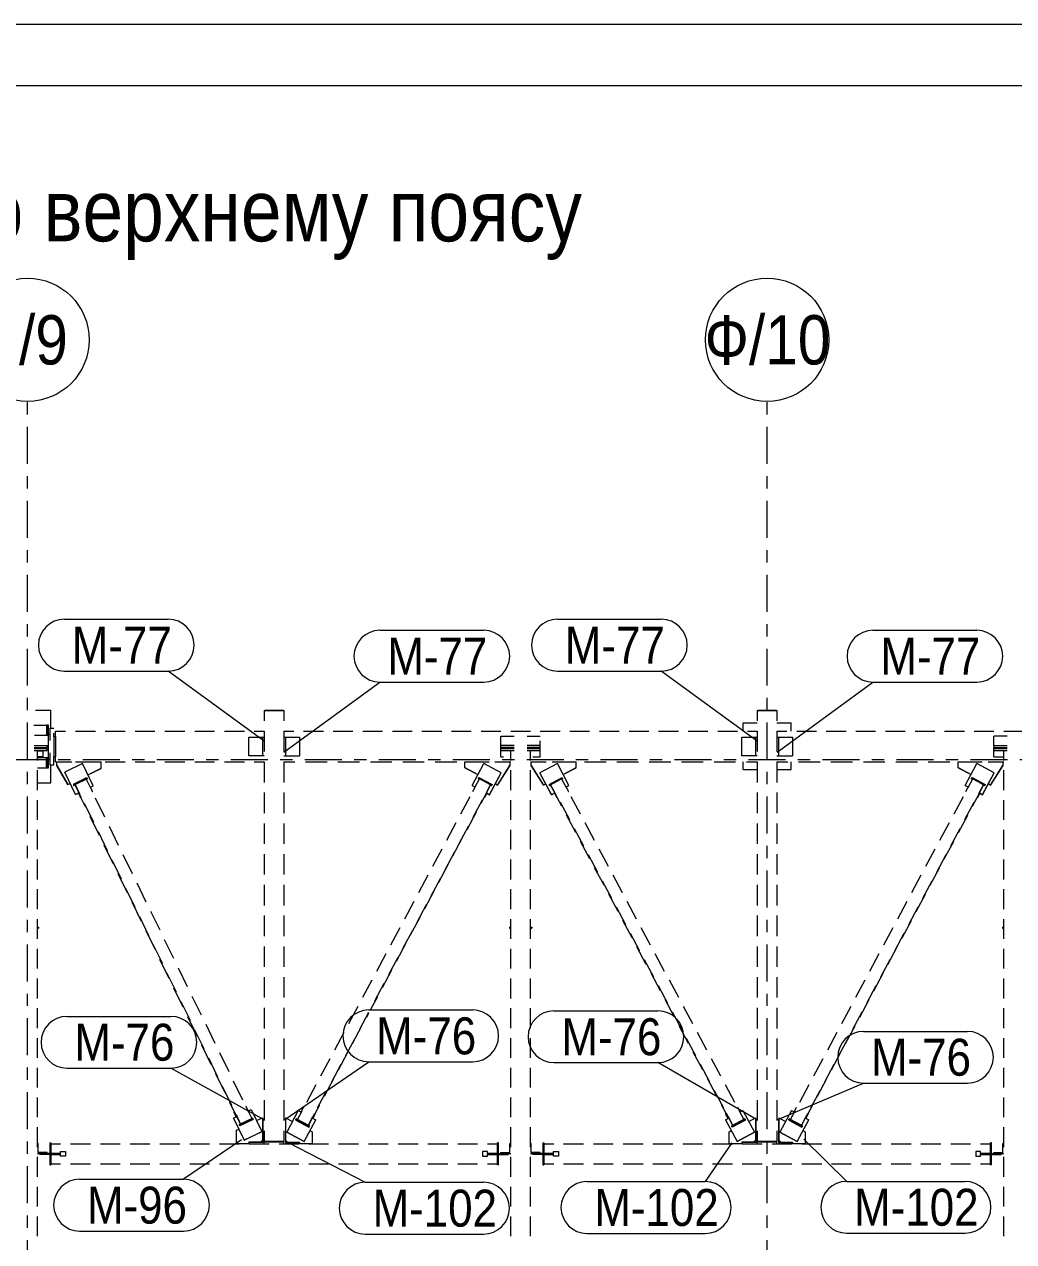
# Model space of a CAD drawing. Header units: millimetres. Extents: x -59 to 782, y -222 to 372.
# Drawn here: x 401.7 to 482, y 272.9 to 371.7 of the extents above; entities that cross this region are included whole.
import ezdxf

# ---------------------------------------------------------------- set-up
doc = ezdxf.new("R2010")
doc.units = ezdxf.units.MM
doc.linetypes.add('XKITLINE00', pattern=[0])
doc.linetypes.add('XKITLINE03', pattern=[6, 3, -1, 1, -1])
for name, color, linetype, lineweight in [('DrawingSheet', 5, 'Continuous', 0), ('OtherObjectType', 1, 'Continuous', 0), ('Part', 2, 'Continuous', 0), ('PartMark', 3, 'Continuous', 0), ('S-GRID', 1, 'Continuous', 0)]:
    doc.layers.add(name, color=color, linetype=linetype, lineweight=lineweight)
doc.styles.add('GOST type A', font='ARIAL.TTF')

msp = doc.modelspace()

# ---------------------------------------------------------------- linework, layer by layer
at = {"layer": 'DrawingSheet', "linetype": 'XKITLINE00', "lineweight": 0}
for p, q in [((781.855, 371.671), (-59.145, 371.671)), ((776.855, 366.671), (-39.145, 366.671))]:
    msp.add_line(p, q, dxfattribs=at)
at = {"layer": 'Part', "linetype": 'XKITLINE00', "lineweight": 0}
for p, q in [((402.633, 316), (403.9, 316)), ((403.9, 314.56), (403.9, 316)), ((421.2, 315.97), (422.8, 315.97)), ((421.2, 315.97), (421.2, 315.138)), ((421.24, 315.982), (421.242, 316.009)), ((421.24, 315.97), (421.24, 315.982)), ((421.242, 316.009), (422.762, 316.009)), ((421.242, 315.97), (421.242, 316.009)), ((422.762, 315.97), (422.762, 316.009)), ((422.8, 315.97), (422.8, 315.138)), ((461.2, 315.97), (462.8, 315.97)), ((461.2, 315.97), (461.2, 315.138)), ((461.24, 315.982), (461.242, 316.009)), ((461.24, 315.97), (461.24, 315.982)), ((461.242, 316.009), (462.762, 316.009)), ((461.242, 315.97), (461.242, 316.009)), ((462.762, 315.97), (462.762, 316.009)), ((462.8, 315.97), (462.8, 315.138)), ((402.517, 314.8), (403.55, 314.8)), ((403.55, 314.8), (403.55, 313.96)), ((403.71, 314.8), (403.56, 314.8)), ((403.56, 314.8), (403.56, 313.96)), ((403.71, 313.96), (403.71, 314.8)), ((403.82, 314.56), (403.82, 313.56)), ((403.82, 314.56), (404.12, 314.56)), ((404.28, 314.31), (405.086, 314.31)), ((404.28, 313.86), (404.28, 314.31)), ((405.891, 314.31), (407.503, 314.31)), ((408.309, 314.31), (409.92, 314.31)), ((410.726, 314.31), (412.337, 314.31)), ((413.143, 314.31), (414.754, 314.31)), ((415.56, 314.31), (417.171, 314.31)), ((417.977, 314.31), (419.589, 314.31)), ((420.394, 314.31), (421.2, 314.31)), ((421.2, 314.306), (421.2, 312.642)), ((422.8, 314.31), (423.6, 314.31)), ((422.8, 314.306), (422.8, 312.642)), ((424.4, 314.31), (426, 314.31)), ((426.8, 314.31), (428.4, 314.31)), ((429.2, 314.31), (430.8, 314.31)), ((431.6, 314.31), (433.2, 314.31)), ((434, 314.31), (435.6, 314.31)), ((436.4, 314.31), (438, 314.31)), ((438.8, 314.31), (440.4, 314.31)), ((441.2, 314.31), (442.8, 314.31)), ((443.6, 314.31), (445.2, 314.31)), ((446, 314.31), (447.6, 314.31)), ((448.4, 314.31), (450, 314.31)), ((450.8, 314.31), (452.4, 314.31)), ((453.2, 314.31), (454.8, 314.31)), ((455.6, 314.31), (457.2, 314.31)), ((458, 314.31), (459.6, 314.31)), ((460.05, 314.31), (460.05, 314.99)), ((460.05, 314.99), (461.2, 314.99)), ((460.4, 314.31), (461.2, 314.31)), ((461.2, 314.306), (461.2, 312.642)), ((462.8, 314.99), (463.95, 314.99)), ((462.8, 314.31), (463.6, 314.31)), ((462.8, 314.306), (462.8, 312.642)), ((463.95, 314.31), (463.95, 314.99)), ((464.4, 314.31), (466, 314.31)), ((466.8, 314.31), (468.4, 314.31)), ((469.2, 314.31), (470.8, 314.31)), ((471.6, 314.31), (473.2, 314.31)), ((474, 314.31), (475.6, 314.31)), ((476.4, 314.31), (478, 314.31)), ((478.8, 314.31), (480.4, 314.31)), ((481.2, 314.31), (482.8, 314.31)), ((403.71, 313.96), (402.57, 313.96)), ((403.71, 314.06), (403.82, 314.06)), ((403.71, 312.16), (403.71, 313.96)), ((404.12, 313.86), (404.12, 314.147)), ((404.12, 313.86), (404.12, 312.26)), ((404.12, 313.86), (404.28, 313.86)), ((404.28, 313.86), (404.28, 312.26)), ((419.95, 312.31), (419.95, 313.81)), ((419.95, 313.81), (421.2, 313.81)), ((421.08, 312.31), (421.08, 313.81)), ((422.8, 313.81), (422.92, 313.81)), ((422.92, 313.81), (422.92, 312.31)), ((422.92, 313.81), (424.05, 313.81)), ((424.05, 313.81), (424.05, 312.31)), ((440.4, 313.91), (441.467, 313.91)), ((440.4, 313.14), (440.4, 313.91)), ((442.533, 313.91), (443.6, 313.91)), ((443.6, 313.14), (443.6, 313.519)), ((459.95, 312.31), (459.95, 313.81)), ((459.95, 313.81), (461.2, 313.81)), ((461.08, 312.31), (461.08, 313.81)), ((462.8, 313.81), (462.92, 313.81)), ((462.92, 313.81), (462.92, 312.31)), ((462.92, 313.81), (464.05, 313.81)), ((464.05, 313.81), (464.05, 312.31)), ((481.467, 313.91), (480.4, 313.91)), ((480.4, 313.14), (480.4, 313.91)), ((402.533, 313.14), (403.6, 313.14)), ((402.533, 312.98), (403.6, 312.98)), ((402.533, 312.9), (403.6, 312.9)), ((402.533, 312.74), (403.6, 312.74)), ((402.8, 311.935), (402.8, 312.74)), ((402.8, 312.71), (403.25, 312.71)), ((403.25, 312.21), (402.8, 312.21)), ((403.25, 312.71), (403.25, 312.21)), ((403.6, 312.98), (403.6, 313.14)), ((403.6, 312.74), (403.6, 312.9)), ((403.82, 312.56), (403.82, 311.56)), ((404.12, 311.56), (404.12, 312.26)), ((404.12, 312.26), (404.28, 312.26)), ((404.28, 311.81), (404.28, 312.26)), ((421.2, 312.31), (419.95, 312.31)), ((422.8, 312.31), (422.92, 312.31)), ((422.92, 312.31), (424.05, 312.31)), ((440.4, 312.98), (440.4, 313.14)), ((441.467, 313.14), (440.4, 313.14)), ((441.467, 312.98), (440.4, 312.98)), ((440.4, 312.9), (440.4, 312.98)), ((440.4, 312.74), (440.4, 312.9)), ((440.4, 312.9), (441.467, 312.9)), ((440.4, 312.74), (441.467, 312.74)), ((440.4, 312.21), (440.4, 312.74)), ((440.4, 312.21), (440.608, 312.21)), ((441.2, 311.935), (441.2, 312.74)), ((443.6, 313.14), (442.533, 313.14)), ((443.6, 312.98), (442.533, 312.98)), ((442.533, 312.9), (443.6, 312.9)), ((442.533, 312.74), (443.6, 312.74)), ((442.8, 311.935), (442.8, 312.74)), ((443.001, 312.21), (443.6, 312.21)), ((443.6, 312.98), (443.6, 313.14)), ((443.6, 312.9), (443.6, 312.98)), ((443.6, 312.74), (443.6, 312.9)), ((443.6, 312.21), (443.6, 312.74)), ((461.2, 312.31), (459.95, 312.31)), ((462.8, 312.31), (462.92, 312.31)), ((462.92, 312.31), (464.05, 312.31)), ((480.4, 313.14), (481.467, 313.14)), ((480.4, 313.14), (480.4, 312.98)), ((480.4, 312.9), (480.4, 312.98)), ((480.4, 312.98), (481.467, 312.98)), ((480.4, 312.74), (480.4, 312.9)), ((480.4, 312.9), (481.467, 312.9)), ((480.4, 312.74), (481.467, 312.74)), ((480.4, 312.21), (480.4, 312.74)), ((480.4, 312.21), (481.2, 312.21)), ((481.2, 311.935), (481.2, 312.74)), ((402.8, 312.16), (403.71, 312.16)), ((402.8, 311.32), (403.55, 311.32)), ((403.55, 311.32), (403.55, 312.16)), ((403.56, 312.16), (403.56, 311.32)), ((403.56, 311.32), (403.71, 311.32)), ((403.71, 311.32), (403.71, 312.16)), ((403.71, 312.06), (403.82, 312.06)), ((403.82, 311.56), (404.12, 311.56)), ((403.9, 310.12), (403.9, 311.56)), ((404.28, 311.81), (405.086, 311.81)), ((404.385, 311.513), (404.385, 311.81)), ((404.385, 311.81), (405.582, 311.81)), ((404.385, 311.508), (404.385, 311.513)), ((405.279, 309.98), (404.385, 311.513)), ((404.385, 311.508), (405.279, 309.975)), ((406.46, 311.668), (405.021, 310.97)), ((405.891, 311.81), (407.503, 311.81)), ((407.335, 309.874), (406.46, 311.668)), ((406.78, 311.81), (407.977, 311.81)), ((406.899, 310.767), (407.977, 311.289)), ((406.902, 310.762), (407.977, 311.284)), ((407.977, 311.289), (407.977, 311.81)), ((407.977, 311.284), (407.977, 311.289)), ((408.309, 311.81), (409.92, 311.81)), ((410.726, 311.81), (412.337, 311.81)), ((413.143, 311.81), (414.754, 311.81)), ((415.56, 311.81), (417.171, 311.81)), ((417.977, 311.81), (419.589, 311.81)), ((420.394, 311.81), (421.2, 311.81)), ((421.2, 311.81), (421.2, 310.147)), ((422.8, 311.81), (423.676, 311.81)), ((422.8, 311.81), (422.8, 310.147)), ((424.552, 311.81), (426.305, 311.81)), ((427.181, 311.81), (428.933, 311.81)), ((429.81, 311.81), (431.562, 311.81)), ((432.438, 311.81), (434.19, 311.81)), ((435.067, 311.81), (436.819, 311.81)), ((437.487, 311.346), (437.487, 311.81)), ((437.487, 311.81), (438.703, 311.81)), ((437.487, 311.341), (437.487, 311.346)), ((437.487, 311.346), (438.543, 310.784)), ((437.487, 311.341), (438.541, 310.78)), ((437.695, 311.81), (439.448, 311.81)), ((438.075, 309.907), (439.016, 311.668)), ((440.428, 310.917), (439.016, 311.668)), ((439.92, 311.81), (441.136, 311.81)), ((441.136, 311.513), (440.133, 309.937)), ((440.133, 309.932), (441.136, 311.508)), ((440.324, 311.81), (441.2, 311.81)), ((441.136, 311.81), (441.136, 311.513)), ((441.136, 311.508), (441.136, 311.513)), ((442.8, 311.81), (443.676, 311.81)), ((442.864, 311.513), (442.864, 311.81)), ((442.864, 311.81), (444.08, 311.81)), ((442.864, 311.508), (442.864, 311.513)), ((443.866, 309.937), (442.864, 311.513)), ((442.864, 311.508), (443.866, 309.932)), ((444.984, 311.668), (443.572, 310.917)), ((444.552, 311.81), (446.305, 311.81)), ((445.925, 309.907), (444.984, 311.668)), ((445.297, 311.81), (446.513, 311.81)), ((445.457, 310.784), (446.513, 311.346)), ((445.459, 310.78), (446.513, 311.341)), ((446.513, 311.346), (446.513, 311.81)), ((446.513, 311.341), (446.513, 311.346)), ((447.181, 311.81), (448.933, 311.81)), ((449.809, 311.81), (451.562, 311.81)), ((452.438, 311.81), (454.19, 311.81)), ((455.067, 311.81), (456.819, 311.81)), ((457.695, 311.81), (459.448, 311.81)), ((460.05, 311.19), (460.05, 311.81)), ((460.324, 311.81), (461.2, 311.81)), ((461.2, 311.81), (461.2, 310.147)), ((462.8, 311.81), (463.676, 311.81)), ((462.8, 311.81), (462.8, 310.147)), ((463.95, 311.19), (463.95, 311.81)), ((464.552, 311.81), (466.305, 311.81)), ((467.181, 311.81), (468.933, 311.81)), ((469.81, 311.81), (471.562, 311.81)), ((472.438, 311.81), (474.19, 311.81)), ((475.067, 311.81), (476.819, 311.81)), ((477.487, 311.346), (477.487, 311.81)), ((477.487, 311.81), (478.703, 311.81)), ((477.487, 311.341), (477.487, 311.346)), ((477.487, 311.346), (478.543, 310.784)), ((477.487, 311.341), (478.541, 310.78)), ((477.695, 311.81), (479.448, 311.81)), ((478.075, 309.907), (479.016, 311.668)), ((480.428, 310.917), (479.016, 311.668)), ((479.92, 311.81), (481.136, 311.81)), ((481.136, 311.513), (480.133, 309.937)), ((480.133, 309.932), (481.136, 311.508)), ((480.324, 311.81), (481.2, 311.81)), ((481.136, 311.81), (481.136, 311.513)), ((481.136, 311.508), (481.136, 311.513)), ((402.8, 309.521), (402.8, 311.131)), ((405.896, 309.175), (405.021, 310.97)), ((405.021, 310.97), (405.021, 310.965)), ((405.896, 309.17), (405.021, 310.965)), ((405.722, 310.015), (406.809, 310.543)), ((405.757, 309.944), (406.844, 310.471)), ((405.851, 309.982), (406.75, 310.419)), ((406.75, 310.419), (407.123, 309.653)), ((406.762, 310.394), (406.844, 310.434)), ((406.809, 310.543), (406.844, 310.471)), ((406.844, 310.471), (406.844, 310.434)), ((438.299, 309.722), (438.678, 310.431)), ((438.624, 310.556), (438.587, 310.486)), ((438.587, 310.486), (439.652, 309.919)), ((438.587, 310.449), (438.587, 310.486)), ((438.587, 310.449), (438.666, 310.407)), ((438.624, 310.556), (439.69, 309.989)), ((439.561, 309.961), (438.678, 310.431)), ((439.486, 309.156), (440.428, 310.917)), ((439.486, 309.151), (440.428, 310.912)), ((440.428, 310.912), (440.428, 310.917)), ((441.2, 309.521), (441.2, 311.131)), ((442.8, 309.521), (442.8, 311.131)), ((444.514, 309.156), (443.572, 310.917)), ((443.572, 310.917), (443.572, 310.912)), ((444.514, 309.151), (443.572, 310.912)), ((444.31, 309.989), (445.376, 310.556)), ((444.348, 309.919), (445.413, 310.486)), ((444.439, 309.961), (445.322, 310.431)), ((445.322, 310.431), (445.701, 309.722)), ((445.334, 310.407), (445.413, 310.449)), ((445.376, 310.556), (445.413, 310.486)), ((445.413, 310.486), (445.413, 310.449)), ((460.05, 311.19), (461.2, 311.19)), ((462.8, 311.19), (463.95, 311.19)), ((478.299, 309.722), (478.678, 310.431)), ((478.624, 310.556), (478.587, 310.486)), ((478.587, 310.486), (479.652, 309.919)), ((478.587, 310.449), (478.587, 310.486)), ((478.587, 310.449), (478.666, 310.407)), ((478.624, 310.556), (479.69, 309.989)), ((479.561, 309.961), (478.678, 310.431)), ((479.486, 309.156), (480.428, 310.917)), ((479.486, 309.151), (480.428, 310.912)), ((480.428, 310.912), (480.428, 310.917)), ((481.2, 309.521), (481.2, 311.131)), ((402.8, 310.12), (403.9, 310.12)), ((405.279, 309.98), (405.459, 310.067)), ((405.279, 309.975), (405.461, 310.063)), ((405.279, 309.975), (405.279, 309.98)), ((405.722, 310.015), (405.722, 309.978)), ((405.722, 310.015), (405.757, 309.944)), ((405.722, 309.978), (405.757, 309.907)), ((405.757, 309.907), (405.851, 309.952)), ((405.757, 309.907), (405.757, 309.944)), ((405.851, 309.953), (405.851, 309.982)), ((405.851, 309.982), (406.224, 309.217)), ((406.162, 309.315), (405.851, 309.953)), ((405.896, 309.175), (406.13, 309.289)), ((405.896, 309.17), (406.13, 309.283)), ((406.13, 309.299), (406.166, 309.317)), ((406.13, 309.299), (406.305, 308.94)), ((406.13, 309.273), (406.13, 309.299)), ((406.13, 309.273), (406.305, 308.914)), ((406.341, 308.958), (406.166, 309.317)), ((407.073, 309.757), (407.101, 309.771)), ((407.276, 309.412), (407.101, 309.771)), ((407.105, 309.762), (407.335, 309.874)), ((407.107, 309.758), (407.335, 309.868)), ((407.248, 309.398), (407.276, 309.412)), ((407.258, 309.377), (407.276, 309.385)), ((407.276, 309.385), (407.276, 309.412)), ((407.335, 309.868), (407.335, 309.874)), ((421.2, 309.315), (421.2, 307.651)), ((422.8, 309.315), (422.8, 307.651)), ((438.075, 309.907), (438.3, 309.788)), ((438.075, 309.902), (438.075, 309.907)), ((438.075, 309.902), (438.298, 309.784)), ((438.304, 309.796), (438.116, 309.444)), ((438.116, 309.444), (438.116, 309.417)), ((438.116, 309.444), (438.143, 309.429)), ((438.116, 309.417), (438.132, 309.409)), ((438.304, 309.796), (438.331, 309.781)), ((439.222, 309.307), (439.033, 308.955)), ((439.069, 308.936), (439.257, 309.289)), ((439.257, 309.262), (439.069, 308.91)), ((439.222, 309.307), (439.257, 309.289)), ((439.226, 309.305), (439.561, 309.931)), ((439.257, 309.289), (439.257, 309.262)), ((439.257, 309.278), (439.486, 309.156)), ((439.257, 309.273), (439.486, 309.151)), ((439.283, 309.441), (439.561, 309.961)), ((439.56, 309.931), (439.652, 309.882)), ((439.561, 309.931), (439.561, 309.961)), ((439.652, 309.919), (439.69, 309.989)), ((439.652, 309.882), (439.69, 309.952)), ((439.652, 309.919), (439.652, 309.882)), ((439.69, 309.989), (439.69, 309.952)), ((439.955, 310.027), (440.133, 309.932)), ((439.957, 310.031), (440.133, 309.937)), ((440.133, 309.932), (440.133, 309.937)), ((443.866, 309.937), (444.043, 310.031)), ((443.866, 309.932), (444.045, 310.027)), ((443.866, 309.932), (443.866, 309.937)), ((444.31, 309.989), (444.31, 309.952)), ((444.31, 309.989), (444.348, 309.919)), ((444.31, 309.952), (444.348, 309.882)), ((444.348, 309.882), (444.44, 309.931)), ((444.348, 309.882), (444.348, 309.919)), ((444.439, 309.931), (444.439, 309.961)), ((444.439, 309.961), (444.818, 309.252)), ((444.774, 309.305), (444.439, 309.931)), ((444.514, 309.156), (444.743, 309.278)), ((444.514, 309.151), (444.743, 309.273)), ((444.743, 309.289), (444.778, 309.307)), ((444.743, 309.289), (444.931, 308.936)), ((444.743, 309.262), (444.743, 309.289)), ((444.743, 309.262), (444.931, 308.91)), ((444.967, 308.955), (444.778, 309.307)), ((445.669, 309.781), (445.696, 309.796)), ((445.884, 309.444), (445.696, 309.796)), ((445.7, 309.788), (445.925, 309.907)), ((445.702, 309.784), (445.925, 309.902)), ((445.857, 309.429), (445.884, 309.444)), ((445.868, 309.409), (445.884, 309.417)), ((445.884, 309.417), (445.884, 309.444)), ((445.925, 309.902), (445.925, 309.907)), ((461.2, 309.315), (461.2, 307.651)), ((462.8, 309.315), (462.8, 307.651)), ((478.075, 309.907), (478.3, 309.788)), ((478.075, 309.902), (478.075, 309.907)), ((478.075, 309.902), (478.298, 309.784)), ((478.304, 309.796), (478.116, 309.444)), ((478.116, 309.444), (478.116, 309.417)), ((478.116, 309.444), (478.143, 309.429)), ((478.116, 309.417), (478.132, 309.409)), ((478.304, 309.796), (478.331, 309.781)), ((479.222, 309.307), (479.033, 308.955)), ((479.069, 308.936), (479.257, 309.289)), ((479.257, 309.262), (479.069, 308.91)), ((479.182, 309.252), (479.561, 309.961)), ((479.222, 309.307), (479.257, 309.289)), ((479.226, 309.305), (479.561, 309.931)), ((479.257, 309.289), (479.257, 309.262)), ((479.257, 309.278), (479.486, 309.156)), ((479.257, 309.273), (479.486, 309.151)), ((479.56, 309.931), (479.652, 309.882)), ((479.561, 309.931), (479.561, 309.961)), ((479.652, 309.919), (479.69, 309.989)), ((479.652, 309.882), (479.69, 309.952)), ((479.652, 309.919), (479.652, 309.882)), ((479.69, 309.989), (479.69, 309.952)), ((479.955, 310.027), (480.133, 309.932)), ((479.957, 310.031), (480.133, 309.937)), ((480.133, 309.932), (480.133, 309.937)), ((402.8, 307.107), (402.8, 308.716)), ((405.896, 309.17), (405.896, 309.175)), ((406.305, 308.94), (406.341, 308.958)), ((406.305, 308.914), (406.305, 308.94)), ((406.305, 308.914), (406.341, 308.931)), ((406.71, 308.154), (406.333, 308.928)), ((406.341, 308.931), (406.341, 308.958)), ((406.597, 308.451), (407.344, 306.92)), ((407.496, 308.888), (408.243, 307.357)), ((437.162, 307.595), (437.92, 309.013)), ((438.145, 307.314), (438.903, 308.732)), ((438.796, 308.466), (439.042, 308.925)), ((439.033, 308.955), (439.033, 308.929)), ((439.033, 308.955), (439.069, 308.936)), ((439.033, 308.929), (439.069, 308.91)), ((439.069, 308.91), (439.069, 308.936)), ((439.486, 309.151), (439.486, 309.156)), ((441.2, 307.107), (441.2, 308.716)), ((442.8, 307.107), (442.8, 308.716)), ((444.514, 309.151), (444.514, 309.156)), ((444.931, 308.936), (444.967, 308.955)), ((444.931, 308.91), (444.931, 308.936)), ((444.931, 308.91), (444.967, 308.929)), ((445.34, 308.212), (444.958, 308.925)), ((444.967, 308.929), (444.967, 308.955)), ((445.198, 308.543), (445.956, 307.125)), ((446.08, 309.013), (446.838, 307.595)), ((477.162, 307.595), (477.92, 309.013)), ((478.044, 307.125), (478.802, 308.543)), ((478.66, 308.212), (479.042, 308.925)), ((479.033, 308.955), (479.033, 308.929)), ((479.033, 308.955), (479.069, 308.936)), ((479.033, 308.929), (479.069, 308.91)), ((479.069, 308.91), (479.069, 308.936)), ((479.486, 309.151), (479.486, 309.156)), ((481.2, 307.107), (481.2, 308.716)), ((407.842, 305.833), (407.087, 307.38)), ((437.653, 306.328), (438.415, 307.753)), ((446.483, 306.073), (445.721, 307.499)), ((477.517, 306.073), (478.279, 307.499)), ((402.8, 304.693), (402.8, 306.302)), ((408.616, 306.591), (409.362, 305.06)), ((421.2, 306.819), (421.2, 305.155)), ((422.8, 306.819), (422.8, 305.155)), ((436.025, 305.468), (436.783, 306.886)), ((437.008, 305.187), (437.766, 306.605)), ((441.2, 304.693), (441.2, 306.302)), ((442.8, 304.693), (442.8, 306.302)), ((446.335, 306.416), (447.093, 304.998)), ((447.217, 306.886), (447.975, 305.468)), ((461.2, 306.819), (461.2, 305.155)), ((462.8, 306.819), (462.8, 305.155)), ((476.025, 305.468), (476.783, 306.886)), ((476.907, 304.998), (477.665, 306.416)), ((481.2, 304.693), (481.2, 306.302)), ((407.717, 306.155), (408.463, 304.623)), ((436.51, 304.189), (437.272, 305.615)), ((447.626, 303.935), (446.864, 305.36)), ((476.374, 303.935), (477.136, 305.36)), ((408.973, 303.511), (408.219, 305.059)), ((409.735, 304.294), (410.482, 302.763)), ((421.2, 304.324), (421.2, 302.66)), ((422.8, 304.324), (422.8, 302.66)), ((434.888, 303.341), (435.646, 304.759)), ((435.871, 303.06), (436.629, 304.478)), ((448.354, 304.759), (449.112, 303.341)), ((461.2, 304.324), (461.2, 302.66)), ((462.8, 304.324), (462.8, 302.66)), ((474.888, 303.341), (475.646, 304.759)), ((402.8, 302.278), (402.8, 303.888)), ((408.836, 303.858), (409.583, 302.327)), ((435.366, 302.05), (436.129, 303.476)), ((441.2, 302.278), (441.2, 303.888)), ((442.8, 302.278), (442.8, 303.888)), ((447.472, 304.289), (448.23, 302.871)), ((475.77, 302.871), (476.528, 304.289)), ((481.2, 302.278), (481.2, 303.888)), ((410.105, 301.19), (409.35, 302.738)), ((433.751, 301.214), (434.509, 302.632)), ((434.734, 300.933), (435.492, 302.351)), ((448.77, 301.796), (448.007, 303.222)), ((449.491, 302.632), (450.249, 301.214)), ((473.751, 301.214), (474.509, 302.632)), ((475.23, 301.796), (475.993, 303.222)), ((402.8, 299.864), (402.8, 301.474)), ((409.956, 301.561), (410.702, 300.03)), ((410.855, 301.998), (411.601, 300.467)), ((421.2, 301.828), (421.2, 300.164)), ((422.8, 301.828), (422.8, 300.164)), ((434.223, 299.912), (434.985, 301.338)), ((441.2, 299.864), (441.2, 301.474)), ((442.8, 299.864), (442.8, 301.474)), ((448.609, 302.162), (449.367, 300.744)), ((461.2, 301.828), (461.2, 300.164)), ((462.8, 301.828), (462.8, 300.164)), ((474.633, 300.744), (475.391, 302.162)), ((481.2, 299.864), (481.2, 301.474)), ((411.236, 298.869), (410.482, 300.416)), ((432.614, 299.087), (433.372, 300.505)), ((449.913, 299.657), (449.151, 301.083)), ((450.628, 300.505), (451.386, 299.087)), ((472.614, 299.087), (473.372, 300.505)), ((474.087, 299.657), (474.849, 301.083)), ((411.975, 299.701), (412.721, 298.17)), ((433.597, 298.806), (434.355, 300.224)), ((449.746, 300.035), (450.504, 298.617)), ((473.496, 298.617), (474.254, 300.035)), ((402.8, 297.45), (402.8, 299.059)), ((402.8, 298.396), (402.9, 298.396)), ((402.9, 298.396), (402.9, 298.316)), ((411.075, 299.265), (411.822, 297.734)), ((421.2, 299.332), (421.2, 297.669)), ((422.8, 299.332), (422.8, 297.669)), ((431.477, 296.96), (432.235, 298.378)), ((433.08, 297.773), (433.842, 299.199)), ((441.1, 298.396), (441.2, 298.396)), ((441.1, 298.396), (441.1, 298.316)), ((441.2, 297.45), (441.2, 299.059)), ((442.8, 297.45), (442.8, 299.059)), ((442.8, 298.396), (442.9, 298.396)), ((442.9, 298.396), (442.9, 298.316)), ((451.056, 297.519), (450.294, 298.945)), ((451.765, 298.378), (452.523, 296.96)), ((461.2, 299.332), (461.2, 297.669)), ((462.8, 299.332), (462.8, 297.669)), ((471.477, 296.96), (472.235, 298.378)), ((472.944, 297.519), (473.706, 298.945)), ((481.1, 298.396), (481.2, 298.396)), ((481.1, 298.396), (481.1, 298.316)), ((481.2, 297.45), (481.2, 299.059)), ((402.8, 298.316), (402.9, 298.316)), ((412.368, 296.547), (411.613, 298.095)), ((413.094, 297.404), (413.84, 295.873)), ((432.46, 296.679), (433.218, 298.097)), ((441.1, 298.316), (441.2, 298.316)), ((442.8, 298.316), (442.9, 298.316)), ((450.883, 297.908), (451.641, 296.49)), ((472.359, 296.49), (473.117, 297.908)), ((481.1, 298.316), (481.2, 298.316)), ((402.8, 295.036), (402.8, 296.645)), ((412.195, 296.968), (412.941, 295.437)), ((421.2, 296.837), (421.2, 295.173)), ((422.8, 296.837), (422.8, 295.173)), ((431.936, 295.635), (432.699, 297.06)), ((441.2, 295.036), (441.2, 296.645)), ((442.8, 295.036), (442.8, 296.645)), ((452.2, 295.38), (451.437, 296.806)), ((461.2, 296.837), (461.2, 295.173)), ((462.8, 296.837), (462.8, 295.173)), ((471.8, 295.38), (472.563, 296.806)), ((481.2, 295.036), (481.2, 296.645)), ((413.499, 294.226), (412.745, 295.774)), ((430.339, 294.833), (431.097, 296.251)), ((431.323, 294.552), (432.081, 295.97)), ((452.02, 295.781), (452.778, 294.363)), ((452.902, 296.251), (453.661, 294.833)), ((470.339, 294.833), (471.097, 296.251)), ((471.222, 294.363), (471.98, 295.781)), ((413.314, 294.671), (414.061, 293.14)), ((414.214, 295.108), (414.96, 293.577)), ((430.793, 293.496), (431.555, 294.922)), ((453.343, 293.242), (452.581, 294.667)), ((470.657, 293.242), (471.419, 294.667)), ((402.8, 292.621), (402.8, 294.231)), ((414.631, 291.905), (413.876, 293.452)), ((421.2, 294.341), (421.2, 292.677)), ((422.8, 294.341), (422.8, 292.677)), ((429.202, 292.706), (429.96, 294.124)), ((430.186, 292.425), (430.944, 293.843)), ((441.2, 292.621), (441.2, 294.231)), ((442.8, 292.621), (442.8, 294.231)), ((453.157, 293.654), (453.915, 292.236)), ((454.04, 294.124), (454.798, 292.706)), ((461.2, 294.341), (461.2, 292.677)), ((462.8, 294.341), (462.8, 292.677)), ((469.202, 292.706), (469.96, 294.124)), ((470.085, 292.236), (470.843, 293.654)), ((481.2, 292.621), (481.2, 294.231)), ((415.333, 292.811), (416.079, 291.28)), ((429.82, 291.676), (430.412, 292.783)), ((454.486, 291.103), (453.724, 292.529)), ((469.514, 291.103), (470.276, 292.529)), ((402.8, 290.207), (402.8, 291.817)), ((414.434, 292.375), (415.18, 290.844)), ((421.2, 291.846), (421.2, 290.182)), ((422.8, 291.846), (422.8, 290.182)), ((428.065, 290.579), (428.823, 291.997)), ((428.947, 290.109), (429.684, 291.487)), ((429.785, 291.676), (429.807, 291.716)), ((441.2, 290.207), (441.2, 291.817)), ((442.8, 290.207), (442.8, 291.817)), ((454.294, 291.527), (455.052, 290.109)), ((455.177, 291.997), (455.935, 290.579)), ((461.2, 291.846), (461.2, 290.182)), ((462.8, 291.846), (462.8, 290.182)), ((468.065, 290.579), (468.823, 291.997)), ((468.947, 290.109), (469.706, 291.527)), ((481.2, 290.207), (481.2, 291.817)), ((415.762, 289.584), (415.008, 291.131)), ((416.453, 290.514), (417.199, 288.983)), ((429.514, 291.103), (429.684, 291.422)), ((415.553, 290.078), (416.3, 288.547)), ((426.928, 288.452), (427.686, 289.87)), ((428.37, 288.965), (429.133, 290.39)), ((455.63, 288.965), (454.867, 290.39)), ((456.314, 289.87), (457.072, 288.452)), ((466.928, 288.452), (467.686, 289.87)), ((468.37, 288.965), (469.133, 290.39)), ((402.8, 287.793), (402.8, 289.402)), ((416.894, 287.262), (416.14, 288.81)), ((421.2, 289.35), (421.2, 287.686)), ((422.8, 289.35), (422.8, 287.686)), ((427.81, 287.983), (428.568, 289.4)), ((441.2, 287.793), (441.2, 289.402)), ((442.8, 287.793), (442.8, 289.402)), ((455.432, 289.4), (456.19, 287.983)), ((461.2, 289.35), (461.2, 287.686)), ((462.8, 289.35), (462.8, 287.686)), ((467.81, 287.983), (468.568, 289.4)), ((481.2, 287.793), (481.2, 289.402)), ((416.673, 287.781), (417.419, 286.25)), ((417.572, 288.218), (418.318, 286.687)), ((425.791, 286.325), (426.549, 287.743)), ((427.227, 286.826), (427.989, 288.252)), ((456.773, 286.826), (456.011, 288.252)), ((457.451, 287.743), (458.209, 286.325)), ((465.791, 286.325), (466.549, 287.743)), ((467.227, 286.826), (467.989, 288.252)), ((402.8, 285.379), (402.8, 286.988)), ((421.2, 286.854), (421.2, 285.191)), ((422.8, 286.854), (422.8, 285.191)), ((426.673, 285.856), (427.431, 287.274)), ((441.2, 285.379), (441.2, 286.988)), ((442.8, 285.379), (442.8, 286.988)), ((456.569, 287.274), (457.327, 285.856)), ((461.2, 286.854), (461.2, 285.191)), ((462.8, 286.854), (462.8, 285.191)), ((466.673, 285.856), (467.431, 287.274)), ((481.2, 285.379), (481.2, 286.988)), ((418.025, 284.941), (417.271, 286.489)), ((418.692, 285.921), (419.438, 284.39)), ((424.654, 284.198), (425.412, 285.616)), ((426.084, 284.687), (426.846, 286.113)), ((457.916, 284.687), (457.154, 286.113)), ((458.588, 285.616), (459.346, 284.198)), ((464.654, 284.198), (465.412, 285.616)), ((466.084, 284.687), (466.846, 286.113)), ((402.8, 282.965), (402.8, 284.574)), ((417.792, 285.485), (418.539, 283.954)), ((425.536, 283.729), (426.294, 285.147)), ((441.2, 282.965), (441.2, 284.574)), ((442.8, 282.965), (442.8, 284.574)), ((457.706, 285.147), (458.464, 283.729)), ((465.536, 283.729), (466.294, 285.147)), ((481.2, 282.965), (481.2, 284.574)), ((418.78, 283.393), (418.403, 284.167)), ((419.733, 283.856), (419.705, 283.842)), ((419.908, 283.497), (419.733, 283.856)), ((419.811, 283.624), (420.184, 282.859)), ((419.884, 283.475), (420.142, 283.6)), ((420.142, 283.6), (421.017, 281.806)), ((421.2, 284.359), (421.2, 282.695)), ((422.8, 284.359), (422.8, 282.695)), ((424.197, 283.408), (424.385, 283.76)), ((424.385, 283.76), (424.412, 283.746)), ((425.321, 283.262), (425.703, 283.974)), ((458.678, 283.262), (458.297, 283.974)), ((459.615, 283.76), (459.588, 283.746)), ((459.803, 283.408), (459.615, 283.76)), ((461.2, 284.359), (461.2, 282.695)), ((462.8, 284.359), (462.8, 282.695)), ((464.197, 283.408), (464.385, 283.76)), ((464.385, 283.76), (464.412, 283.746)), ((465.321, 283.262), (465.703, 283.974)), ((418.703, 282.902), (418.973, 283.033)), ((418.703, 282.902), (418.703, 282.897)), ((418.703, 282.902), (419.578, 281.107)), ((418.703, 282.897), (419.578, 281.102)), ((418.798, 283.402), (418.762, 283.385)), ((418.762, 283.359), (418.762, 283.385)), ((418.762, 283.385), (418.937, 283.026)), ((418.931, 283.012), (418.762, 283.359)), ((418.973, 283.043), (418.798, 283.402)), ((418.912, 283.188), (419.285, 282.422)), ((418.973, 283.043), (418.937, 283.026)), ((418.937, 283.026), (418.937, 283.015)), ((418.973, 283.033), (418.973, 283.043)), ((419.273, 282.417), (418.973, 283.033)), ((420.281, 282.906), (419.194, 282.378)), ((420.316, 282.834), (419.229, 282.306)), ((420.316, 282.797), (419.229, 282.269)), ((419.908, 283.497), (419.88, 283.484)), ((419.908, 283.487), (419.908, 283.497)), ((420.316, 282.834), (420.281, 282.906)), ((420.316, 282.797), (420.316, 282.834)), ((420.581, 282.699), (421.06, 282.931)), ((421.06, 282.931), (421.06, 281.1)), ((421.2, 282.8), (421.08, 282.8)), ((421.08, 282.8), (421.08, 280.92)), ((422.8, 282.8), (422.92, 282.8)), ((422.92, 282.8), (422.92, 280.92)), ((422.94, 282.93), (422.94, 281.095)), ((422.94, 282.93), (423.494, 282.635)), ((423.967, 283.52), (423.026, 281.759)), ((423.764, 282.76), (423.801, 282.831)), ((424.829, 282.193), (423.764, 282.76)), ((423.764, 282.76), (423.764, 282.723)), ((423.764, 282.723), (424.829, 282.156)), ((424.867, 282.264), (423.801, 282.831)), ((423.896, 282.78), (424.275, 283.489)), ((423.967, 283.52), (424.219, 283.386)), ((424.224, 283.394), (424.197, 283.408)), ((424.197, 283.398), (424.197, 283.408)), ((424.437, 281.007), (425.379, 282.768)), ((424.437, 281.002), (425.379, 282.763)), ((424.778, 282.311), (425.157, 283.02)), ((424.79, 282.304), (425.114, 282.91)), ((425.114, 282.92), (425.302, 283.272)), ((425.149, 282.901), (425.114, 282.92)), ((425.114, 282.909), (425.114, 282.92)), ((425.114, 282.909), (425.379, 282.768)), ((425.338, 283.253), (425.149, 282.901)), ((425.149, 282.89), (425.149, 282.901)), ((425.156, 282.887), (425.338, 283.227)), ((425.302, 283.272), (425.338, 283.253)), ((425.338, 283.227), (425.338, 283.253)), ((425.379, 282.768), (425.379, 282.763)), ((458.621, 282.768), (458.886, 282.909)), ((458.621, 282.768), (458.621, 282.763)), ((458.621, 282.768), (459.563, 281.007)), ((458.621, 282.763), (459.563, 281.002)), ((458.698, 283.272), (458.662, 283.253)), ((458.662, 283.227), (458.662, 283.253)), ((458.662, 283.253), (458.851, 282.901)), ((458.844, 282.887), (458.662, 283.227)), ((458.886, 282.92), (458.698, 283.272)), ((458.843, 283.02), (459.222, 282.311)), ((458.886, 282.92), (458.851, 282.901)), ((458.851, 282.901), (458.851, 282.89)), ((458.886, 282.909), (458.886, 282.92)), ((459.21, 282.304), (458.886, 282.91)), ((460.198, 282.831), (459.133, 282.264)), ((460.236, 282.76), (459.171, 282.193)), ((460.236, 282.723), (459.171, 282.156)), ((459.725, 283.489), (460.104, 282.78)), ((459.803, 283.408), (459.776, 283.394)), ((459.781, 283.386), (460.033, 283.52)), ((459.803, 283.398), (459.803, 283.408)), ((460.033, 283.52), (460.974, 281.759)), ((460.236, 282.76), (460.198, 282.831)), ((460.236, 282.723), (460.236, 282.76)), ((460.506, 282.635), (461.06, 282.93)), ((461.06, 282.93), (461.06, 281.1)), ((461.2, 282.8), (461.08, 282.8)), ((461.08, 282.8), (461.08, 280.92)), ((462.8, 282.8), (462.92, 282.8)), ((462.92, 282.8), (462.92, 280.92)), ((462.94, 282.93), (462.94, 281.095)), ((462.94, 282.93), (463.494, 282.635)), ((463.967, 283.52), (463.026, 281.759)), ((463.764, 282.76), (463.801, 282.831)), ((464.829, 282.193), (463.764, 282.76)), ((463.764, 282.76), (463.764, 282.723)), ((463.764, 282.723), (464.829, 282.156)), ((464.867, 282.264), (463.801, 282.831)), ((463.896, 282.78), (464.275, 283.489)), ((463.967, 283.52), (464.219, 283.386)), ((464.224, 283.394), (464.197, 283.408)), ((464.197, 283.398), (464.197, 283.408)), ((464.437, 281.007), (465.379, 282.768)), ((464.437, 281.002), (465.379, 282.763)), ((464.778, 282.311), (465.157, 283.02)), ((464.79, 282.304), (465.114, 282.91)), ((465.114, 282.92), (465.302, 283.272)), ((465.149, 282.901), (465.114, 282.92)), ((465.114, 282.909), (465.114, 282.92)), ((465.114, 282.909), (465.379, 282.768)), ((465.338, 283.253), (465.149, 282.901)), ((465.149, 282.89), (465.149, 282.901)), ((465.156, 282.887), (465.338, 283.227)), ((465.302, 283.272), (465.338, 283.253)), ((465.338, 283.227), (465.338, 283.253)), ((465.379, 282.768), (465.379, 282.763)), ((402.8, 280.55), (402.8, 282.16)), ((418.961, 281.912), (419.14, 281.999)), ((418.961, 280.805), (418.961, 281.912)), ((419.229, 282.306), (419.194, 282.378)), ((419.194, 282.378), (419.194, 282.341)), ((419.229, 282.269), (419.194, 282.341)), ((419.229, 282.306), (419.229, 282.269)), ((419.578, 281.107), (421.017, 281.806)), ((421.017, 281.8), (419.578, 281.102)), ((421.017, 281.806), (421.017, 281.8)), ((421.2, 281.863), (421.2, 281.031)), ((422.8, 281.863), (422.8, 281.031)), ((423.026, 281.759), (424.437, 281.007)), ((423.026, 281.754), (423.026, 281.759)), ((424.437, 281.002), (423.026, 281.754)), ((424.829, 282.193), (424.867, 282.264)), ((424.829, 282.156), (424.867, 282.227)), ((424.829, 282.156), (424.829, 282.193)), ((424.867, 282.227), (424.867, 282.264)), ((424.908, 281.883), (425.085, 281.789)), ((425.085, 281.789), (425.085, 280.805)), ((441.2, 280.55), (441.2, 282.16)), ((442.8, 280.55), (442.8, 282.16)), ((458.915, 281.789), (459.092, 281.883)), ((458.915, 280.805), (458.915, 281.789)), ((459.171, 282.193), (459.133, 282.264)), ((459.133, 282.264), (459.133, 282.227)), ((459.171, 282.156), (459.133, 282.227)), ((459.171, 282.193), (459.171, 282.156)), ((459.563, 281.007), (460.974, 281.759)), ((460.974, 281.754), (459.563, 281.002)), ((460.974, 281.759), (460.974, 281.754)), ((461.2, 281.863), (461.2, 281.031)), ((462.8, 281.863), (462.8, 281.031)), ((463.026, 281.759), (464.437, 281.007)), ((463.026, 281.754), (463.026, 281.759)), ((464.437, 281.002), (463.026, 281.754)), ((464.829, 282.193), (464.867, 282.264)), ((464.829, 282.156), (464.867, 282.227)), ((464.829, 282.156), (464.829, 282.193)), ((464.867, 282.227), (464.867, 282.264)), ((464.908, 281.883), (465.085, 281.789)), ((465.085, 281.789), (465.085, 280.805)), ((481.2, 280.55), (481.2, 282.16)), ((402.87, 280.84), (402.8, 280.84)), ((402.87, 280.11), (402.87, 280.84)), ((403.8, 280.9), (403.8, 280.04)), ((403.8, 280.9), (403.88, 280.9)), ((403.88, 280.9), (403.88, 280.04)), ((403.88, 280.8), (404.685, 280.8)), ((405.491, 280.8), (407.101, 280.8)), ((407.907, 280.8), (409.517, 280.8)), ((410.323, 280.8), (411.933, 280.8)), ((412.739, 280.8), (414.349, 280.8)), ((415.155, 280.8), (416.765, 280.8)), ((417.571, 280.8), (419.181, 280.8)), ((418.961, 280.8), (418.961, 280.805)), ((419.95, 280.805), (418.961, 280.805)), ((419.578, 281.102), (419.578, 281.107)), ((420.9, 280.94), (419.95, 280.94)), ((419.95, 280.94), (419.95, 280.92)), ((421.08, 280.92), (419.95, 280.92)), ((419.95, 280.92), (419.95, 280.8)), ((419.987, 280.8), (421.597, 280.8)), ((421.06, 281.1), (420.9, 280.94)), ((421.2, 281.04), (422.787, 281.04)), ((421.2, 280.8), (421.2, 281.031)), ((421.24, 281.039), (421.24, 280.972)), ((421.24, 281.039), (422.76, 281.039)), ((421.24, 280.999), (422.76, 280.999)), ((421.24, 280.972), (422.76, 280.972)), ((422.403, 280.8), (424.013, 280.8)), ((422.76, 280.972), (422.76, 281.039)), ((422.8, 280.8), (422.8, 281.031)), ((422.92, 280.92), (424.05, 280.92)), ((423.1, 280.945), (422.94, 281.105)), ((422.94, 281.095), (423.1, 280.935)), ((423.1, 280.935), (423.1, 280.945)), ((423.1, 280.945), (424.05, 280.945)), ((423.1, 280.935), (424.05, 280.935)), ((424.05, 280.92), (424.05, 280.945)), ((424.05, 280.92), (424.05, 280.8)), ((425.085, 280.805), (424.05, 280.805)), ((424.437, 281.007), (424.437, 281.002)), ((424.819, 280.8), (426.429, 280.8)), ((425.085, 280.8), (425.085, 280.805)), ((427.235, 280.8), (428.845, 280.8)), ((429.651, 280.8), (431.261, 280.8)), ((432.067, 280.8), (433.677, 280.8)), ((434.483, 280.8), (436.093, 280.8)), ((436.899, 280.8), (438.509, 280.8)), ((439.315, 280.8), (440.12, 280.8)), ((440.2, 280.9), (440.12, 280.9)), ((440.12, 280.04), (440.12, 280.9)), ((440.2, 280.04), (440.2, 280.9)), ((441.13, 280.11), (441.13, 280.84)), ((441.13, 280.84), (441.2, 280.84)), ((442.87, 280.84), (442.8, 280.84)), ((442.87, 280.11), (442.87, 280.84)), ((443.8, 280.9), (443.8, 280.04)), ((443.8, 280.9), (443.88, 280.9)), ((443.88, 280.9), (443.88, 280.04)), ((443.88, 280.8), (444.685, 280.8)), ((445.491, 280.8), (447.101, 280.8)), ((447.907, 280.8), (449.517, 280.8)), ((450.323, 280.8), (451.933, 280.8)), ((452.739, 280.8), (454.349, 280.8)), ((455.155, 280.8), (456.765, 280.8)), ((457.571, 280.8), (459.181, 280.8)), ((458.915, 280.8), (458.915, 280.805)), ((459.95, 280.805), (458.915, 280.805)), ((459.563, 281.002), (459.563, 281.007)), ((460.9, 280.94), (459.95, 280.94)), ((459.95, 280.94), (459.95, 280.92)), ((461.08, 280.92), (459.95, 280.92)), ((459.95, 280.92), (459.95, 280.8)), ((459.987, 280.8), (461.597, 280.8)), ((461.06, 281.1), (460.9, 280.94)), ((461.2, 281.04), (462.787, 281.04)), ((461.2, 280.8), (461.2, 281.031)), ((461.24, 281.039), (461.24, 280.972)), ((461.24, 281.039), (462.76, 281.039)), ((461.24, 280.999), (462.76, 280.999)), ((461.24, 280.972), (462.76, 280.972)), ((462.403, 280.8), (464.013, 280.8)), ((462.76, 280.972), (462.76, 281.039)), ((462.8, 280.8), (462.8, 281.031)), ((462.92, 280.92), (464.05, 280.92)), ((463.1, 280.945), (462.94, 281.105)), ((462.94, 281.095), (463.1, 280.935)), ((463.1, 280.935), (463.1, 280.945)), ((463.1, 280.945), (464.05, 280.945)), ((463.1, 280.935), (464.05, 280.935)), ((464.05, 280.92), (464.05, 280.945)), ((464.05, 280.92), (464.05, 280.8)), ((465.085, 280.805), (464.05, 280.805)), ((464.437, 281.007), (464.437, 281.002)), ((464.819, 280.8), (466.429, 280.8)), ((465.085, 280.8), (465.085, 280.805)), ((467.235, 280.8), (468.845, 280.8)), ((469.651, 280.8), (471.261, 280.8)), ((472.067, 280.8), (473.677, 280.8)), ((474.483, 280.8), (476.093, 280.8)), ((476.899, 280.8), (478.509, 280.8)), ((479.315, 280.8), (480.12, 280.8)), ((480.2, 280.9), (480.12, 280.9)), ((480.12, 280.04), (480.12, 280.9)), ((480.2, 280.04), (480.2, 280.9)), ((481.13, 280.11), (481.13, 280.84)), ((481.13, 280.84), (481.2, 280.84)), ((402.8, 280.04), (403, 280.04)), ((402.8, 278.136), (402.8, 279.746)), ((403.6, 280.11), (402.87, 280.11)), ((404.68, 280.04), (403, 280.04)), ((403, 279.96), (403, 280.04)), ((404.68, 279.96), (403, 279.96)), ((403.6, 280.04), (403.6, 280.11)), ((403.8, 280.04), (403.88, 280.04)), ((403.8, 279.96), (403.8, 279.1)), ((403.8, 279.96), (403.88, 279.96)), ((403.88, 280.05), (404.68, 280.05)), ((403.88, 279.96), (403.88, 279.1)), ((403.88, 279.95), (404.68, 279.95)), ((404.68, 280.2), (405.08, 280.2)), ((404.68, 280.04), (404.68, 280.2)), ((404.68, 279.96), (404.68, 280.04)), ((404.68, 279.8), (404.68, 279.96)), ((405.08, 279.8), (404.68, 279.8)), ((405.08, 280.2), (405.08, 279.8)), ((439.32, 280.2), (438.92, 280.2)), ((438.92, 280.2), (438.92, 279.8)), ((438.92, 279.8), (439.32, 279.8)), ((439.32, 280.04), (439.32, 280.2)), ((439.32, 280.05), (440.107, 280.05)), ((439.32, 280.04), (439.32, 279.96)), ((439.32, 280.04), (441, 280.04)), ((439.32, 279.96), (441, 279.96)), ((439.32, 279.8), (439.32, 279.96)), ((440.101, 279.95), (440.12, 279.95)), ((440.2, 280.04), (440.12, 280.04)), ((440.2, 279.96), (440.12, 279.96)), ((440.12, 279.1), (440.12, 279.96)), ((440.2, 279.1), (440.2, 279.96)), ((440.4, 280.04), (440.4, 280.11)), ((440.4, 280.11), (441.13, 280.11)), ((441, 280.04), (441, 279.96)), ((441, 280.04), (441.2, 280.04)), ((441.2, 278.136), (441.2, 279.746)), ((442.8, 280.04), (443, 280.04)), ((442.8, 278.136), (442.8, 279.746)), ((443.6, 280.11), (442.87, 280.11)), ((444.68, 280.04), (443, 280.04)), ((443, 279.96), (443, 280.04)), ((444.68, 279.96), (443, 279.96)), ((443.6, 280.04), (443.6, 280.11)), ((443.8, 280.04), (443.88, 280.04)), ((443.8, 279.96), (443.8, 279.1)), ((443.8, 279.96), (443.88, 279.96)), ((443.88, 280.05), (444.68, 280.05)), ((443.88, 279.96), (443.88, 279.1)), ((443.88, 279.95), (444.68, 279.95)), ((444.68, 280.2), (445.08, 280.2)), ((444.68, 280.04), (444.68, 280.2)), ((444.68, 279.96), (444.68, 280.04)), ((444.68, 279.8), (444.68, 279.96)), ((445.08, 279.8), (444.68, 279.8)), ((445.08, 280.2), (445.08, 279.8)), ((479.32, 280.2), (478.92, 280.2)), ((478.92, 280.2), (478.92, 279.8)), ((478.92, 279.8), (479.32, 279.8)), ((479.32, 280.04), (479.32, 280.2)), ((479.32, 280.05), (480.107, 280.05)), ((479.32, 280.04), (479.32, 279.96)), ((479.32, 280.04), (481, 280.04)), ((479.32, 279.8), (479.32, 279.96)), ((479.32, 279.96), (481, 279.96)), ((480.101, 279.95), (480.12, 279.95)), ((480.2, 280.04), (480.12, 280.04)), ((480.2, 279.96), (480.12, 279.96)), ((480.12, 279.1), (480.12, 279.96)), ((480.2, 279.1), (480.2, 279.96)), ((480.4, 280.04), (480.4, 280.11)), ((480.4, 280.11), (481.13, 280.11)), ((481, 280.04), (481, 279.96)), ((481, 280.04), (481.2, 280.04)), ((481.2, 278.136), (481.2, 279.746)), ((403.8, 279.1), (403.88, 279.1)), ((403.88, 279.2), (404.685, 279.2)), ((405.491, 279.2), (407.101, 279.2)), ((407.907, 279.2), (409.517, 279.2)), ((410.323, 279.2), (411.933, 279.2)), ((412.739, 279.2), (414.349, 279.2)), ((415.155, 279.2), (416.765, 279.2)), ((417.571, 279.2), (419.181, 279.2)), ((419.987, 279.2), (421.597, 279.2)), ((422.403, 279.2), (424.013, 279.2)), ((424.819, 279.2), (426.429, 279.2)), ((427.235, 279.2), (428.845, 279.2)), ((429.651, 279.2), (431.261, 279.2)), ((432.067, 279.2), (433.677, 279.2)), ((434.483, 279.2), (436.093, 279.2)), ((436.899, 279.2), (438.509, 279.2)), ((439.315, 279.2), (440.12, 279.2)), ((440.2, 279.1), (440.12, 279.1)), ((443.8, 279.1), (443.88, 279.1)), ((443.88, 279.2), (444.685, 279.2)), ((445.491, 279.2), (447.101, 279.2)), ((447.907, 279.2), (449.517, 279.2)), ((450.323, 279.2), (451.933, 279.2)), ((452.739, 279.2), (454.349, 279.2)), ((455.155, 279.2), (456.765, 279.2)), ((457.571, 279.2), (459.181, 279.2)), ((459.987, 279.2), (461.597, 279.2)), ((462.403, 279.2), (464.013, 279.2)), ((464.819, 279.2), (466.429, 279.2)), ((467.235, 279.2), (468.845, 279.2)), ((469.651, 279.2), (471.261, 279.2)), ((472.067, 279.2), (473.677, 279.2)), ((474.483, 279.2), (476.093, 279.2)), ((476.899, 279.2), (478.509, 279.2)), ((479.315, 279.2), (480.12, 279.2)), ((480.2, 279.1), (480.12, 279.1)), ((402.8, 275.722), (402.8, 277.331)), ((441.2, 275.722), (441.2, 277.331)), ((442.8, 275.722), (442.8, 277.331)), ((481.2, 275.722), (481.2, 277.331)), ((402.8, 273.308), (402.8, 274.917)), ((441.2, 273.308), (441.2, 274.917)), ((442.8, 273.308), (442.8, 274.917)), ((481.2, 273.308), (481.2, 274.917))]:
    msp.add_line(p, q, dxfattribs=at)
at = {"layer": 'PartMark', "linetype": 'XKITLINE00', "lineweight": 0}
for p, q in [((404.987, 323.385), (413.417, 323.385)), ((444.987, 323.385), (453.417, 323.385)), ((430.583, 322.491), (439.014, 322.491)), ((470.583, 322.491), (479.014, 322.491)), ((404.987, 319.185), (413.417, 319.185)), ((421.195, 313.507), (413.417, 319.185)), ((444.987, 319.185), (453.417, 319.185)), ((461.195, 313.507), (453.417, 319.185)), ((422.805, 312.613), (430.583, 318.291)), ((430.583, 318.291), (439.014, 318.291)), ((462.805, 312.613), (470.583, 318.291)), ((470.583, 318.291), (479.014, 318.291)), ((429.684, 291.676), (438.114, 291.676)), ((444.708, 291.604), (453.138, 291.604)), ((405.199, 291.16), (413.63, 291.16)), ((469.824, 289.943), (478.255, 289.943)), ((405.199, 286.96), (413.63, 286.96)), ((421.138, 282.795), (413.63, 286.96)), ((422.862, 282.795), (429.684, 287.476)), ((429.684, 287.476), (438.114, 287.476)), ((444.708, 287.404), (453.138, 287.404)), ((461.138, 282.795), (453.138, 287.404)), ((462.862, 282.795), (469.824, 285.743)), ((469.824, 285.743), (478.255, 285.743)), ((419.346, 281.129), (414.649, 277.936)), ((423.09, 280.95), (429.391, 277.692)), ((459.127, 280.902), (456.982, 277.746)), ((464.966, 281.18), (468.458, 277.767)), ((406.218, 277.936), (414.649, 277.936)), ((429.391, 277.692), (438.995, 277.692)), ((447.378, 277.746), (456.982, 277.746)), ((468.458, 277.767), (478.061, 277.767)), ((406.218, 273.736), (414.649, 273.736)), ((429.391, 273.492), (438.995, 273.492)), ((447.378, 273.546), (456.982, 273.546)), ((468.458, 273.567), (478.061, 273.567))]:
    msp.add_line(p, q, dxfattribs=at)
for centre, start, end in [((404.987, 321.285), 90, 270), ((413.417, 321.285), 270, 90), ((444.987, 321.285), 90, 270), ((453.417, 321.285), 270, 90), ((430.583, 320.391), 90, 270), ((439.014, 320.391), 270, 90), ((470.583, 320.391), 90, 270), ((479.014, 320.391), 270, 90), ((429.684, 289.576), 90, 270), ((438.114, 289.576), 270, 90), ((444.708, 289.504), 90, 270), ((453.138, 289.504), 270, 90), ((405.199, 289.06), 90, 270), ((413.63, 289.06), 270, 90), ((469.824, 287.843), 90, 270), ((478.255, 287.843), 270, 90), ((406.218, 275.836), 90, 270), ((414.649, 275.836), 270, 90), ((429.391, 275.592), 90, 270), ((438.995, 275.592), 270, 90), ((447.378, 275.646), 90, 270), ((456.982, 275.646), 270, 90), ((468.458, 275.667), 90, 270), ((478.061, 275.667), 270, 90)]:
    msp.add_arc(centre, 2.1, start, end, dxfattribs=at)
at = {"layer": 'S-GRID', "linetype": 'XKITLINE03', "lineweight": 0}
for p, q in [((402, -30), (402, 341.066)), ((462, -30), (462, 341.066)), ((-25.505, 312), (766.195, 312))]:
    msp.add_line(p, q, dxfattribs=at)
at = {"layer": 'S-GRID', "linetype": 'XKITLINE00', "lineweight": 0}
for centre in [(402, 346.066), (462, 346.066)]:
    msp.add_circle(centre, 5, dxfattribs=at)

# ---------------------------------------------------------------- texts
at = {"layer": 'OtherObjectType', "style": 'GOST type A', "width": 0.85}
msp.add_text('План монтажных элементов по верхнему поясу', height=5, dxfattribs=at).set_placement((315.079, 354.059))
at = {"layer": 'PartMark', "style": 'GOST type A', "width": 0.85}
for s, p in [('М-77', (405.587, 319.785)), ('М-77', (445.587, 319.785)), ('М-77', (431.183, 318.891)), ('М-77', (471.183, 318.891)), ('М-76', (405.799, 287.56)), ('М-76', (430.284, 288.076)), ('М-76', (445.308, 288.004)), ('М-76', (470.424, 286.343)), ('М-96', (406.818, 274.336)), ('М-102', (429.991, 274.092)), ('М-102', (447.978, 274.146)), ('М-102', (469.058, 274.167))]:
    msp.add_text(s, height=3, dxfattribs=at).set_placement(p)
at = {"layer": 'S-GRID', "style": 'GOST type A', "width": 0.85}
for s, p in [('Ф/9', (397.701, 344.066)), ('Ф/10', (456.919, 344.066))]:
    msp.add_text(s, height=4, dxfattribs=at).set_placement(p)

doc.saveas('drawing.dxf')
